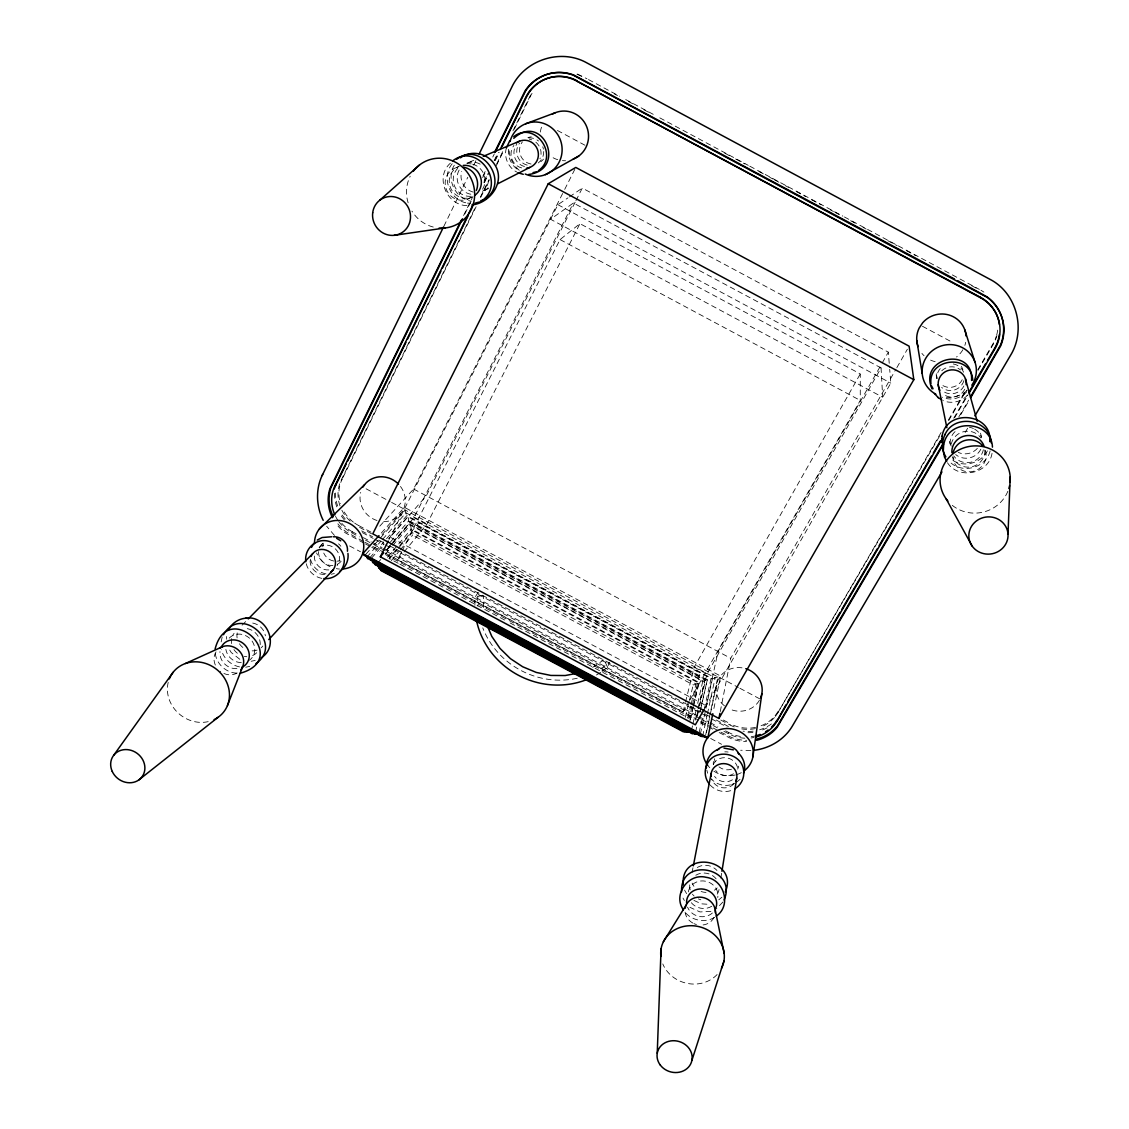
<?xml version="1.0" encoding="UTF-8"?>
<svg xmlns="http://www.w3.org/2000/svg" width="1129" height="1129" viewBox="0 0 1129 1129"><rect width="100%" height="100%" fill="white"/><g stroke="black" fill="none" stroke-linecap="round" stroke-linejoin="round"><path stroke-width="0.75" stroke-dasharray="5 3.75" d="M689.96 699.909L860.27 400.428L860.284 373.897L579.939 223.655L560.055 239.588L402.305 550.458M508.629 149.296C507.613 157.735 511.86 166.697 519.552 170.592M483.381 607.515L483.494 596.013M390.578 541.849L408.472 521.175L408.571 518.536L406.835 515.614A4.22 2.597 -78.4 0 1 406.299 514.838L405.198 510.068A4.22 2.583 -78.3 0 1 404.662 509.292L404.394 507.316L720.598 676.045L713.175 711.976M387.459 557.26L410.928 529.543L411.027 526.89L409.291 523.955L409.898 522.741L704.905 680.138L699.133 705.427M775.369 716.379A35.422 33.291 12.6 0 0 777.839 712.752L941.374 432.04M720.852 878.193L721.671 873.013M744.872 738.197A35.86 33.658 12.7 0 1 728.501 733.765L728.727 732.495L725.622 730.844M734.259 726.907A35.422 33.291 12.6 0 1 730.068 725.001L730.294 723.76L720.965 718.778M692.021 872.675L693.008 867.538M720.26 711.595L730.731 658.306L896.003 369.127M992.038 453.336C988.792 473.898 958.676 480.164 947.429 462.678M705.611 735.247L717.875 676.92L405.198 510.068L372.895 546.365M706.472 732.453L710.014 715.603M710.367 713.923L716.379 685.289M702.633 736.306L707.05 715.659M707.417 713.937L715.151 677.795L717.875 676.92A4.206 2.526 -45.8 0 0 718.806 676.934L720.598 676.045M700.389 733.963L712.427 678.67L406.835 515.614L384.904 540.593M699.105 732.707L702.083 719.159M704.327 708.998L711.016 678.529L407.767 516.715L388.559 538.688M695.577 732.001L696.706 726.949M700.488 710.127L707.304 679.841L712.427 678.67A4.22 2.54 -45.6 0 0 713.359 678.684L715.151 677.795L406.017 512.834L381.785 540.255M699.768 712.427L700.897 707.375M701.278 705.696L707.304 679.841L408.769 520.568M696.438 717.225L698.738 707.107M697.27 716.322L699.204 707.855M699.585 706.161L706.895 673.999L881.057 367.927L573.391 203.022L550.557 219.266L882.695 397.239L881.057 367.927M695.337 720.147L697.651 710.028M698.047 708.335L704.905 680.138M691.357 730.717L692.543 725.594M692.938 723.887L696.099 710.212M697.68 703.381L702.802 681.168L410.222 525.07L392.158 546.196M689.904 720.457L693.121 706.867M693.516 705.173L698.738 683.087L700.869 681.535L704.228 681.323L409.291 523.955L391.396 544.785M690.256 719.836L693.065 707.954M693.46 706.26L699.077 682.495L411.238 528.937M691.964 706.641L689.156 718.439L507.161 621.387M692.359 704.962L699.98 672.969L418.788 522.925L397.789 547.847M687.801 718.058L690.666 706.133M691.075 704.425L695.986 683.976L698.738 683.087L410.928 529.543L411.958 533.834A5.546 3.429 -78.8 0 0 412.579 535.146L693.22 684.866A5.532 3.345 -45.3 0 0 694.645 684.654L695.986 683.976L411.746 532.338L398.339 548.299M685.303 717.367L693.22 684.866M222.173 637.01L220.917 643.078M401.501 552.025L397.521 559.871L683.017 712.131L685.077 703.819M685.501 702.153L694.18 667.211L860.284 373.897M506.385 147.941C503.605 157.044 508.262 167.727 516.729 172.017M990.147 450.908C986.181 467.35 963.813 473.968 951.098 463.102M602.11 671.402A80.046 75.685 26.6 0 0 607.571 667.225L609.392 662.398A79.467 75.191 26.6 0 1 598.144 670.217M443.88 226.252L467.801 177.253M473.7 165.159L476.029 160.403M463.553 215.526L472.853 196.573M482.93 176.025L485.258 171.298M464.809 214.044L471.019 201.385M482.676 177.634L485.78 171.298M492.78 157.044L494.333 153.869M484.073 181.148L487.954 173.245M494.163 160.6L497.268 154.278M483.889 182.616L488.617 172.935M494.742 160.516L498.693 152.429M484.397 182.63L488.278 174.727M495.278 160.487L499.173 152.57M340.012 505.919A35.535 33.418 40.8 0 1 341.325 479.839L474.9 208.23M480.333 197.18L488.871 179.807M496.633 164.015L502.842 151.385M512.947 130.851L530.023 96.12A38.315 37.144 77.6 0 1 532.493 91.83M342.99 477.426L476.128 206.748M480.799 197.25L489.365 179.836M496.379 165.596L503.379 151.342M514.274 129.186L530.63 95.937A38.245 37.088 77.7 0 1 533.086 91.661M379.767 526.17L413.609 489.026L563.907 190.97M564.698 189.39L574.986 168.997M389.025 539.521L557.909 204.688L567.958 197.857M392.652 542.456L413.948 517.689L573.391 203.022M575.141 202.218L426.325 495.814L390.211 537.15L706.26 705.724L718.072 651.546L881.396 364.385M575.931 200.652L582.296 188.091L888.34 352.163L889.567 367.631M404.013 552.01L426.72 524.491L579.939 223.655M454.295 165.215C445.687 178.89 455.368 198.817 471.216 201.174M683.017 712.131L689.099 701.434M882.271 362.861L888.34 352.163M896.878 367.602L907.363 349.242M704.976 707.954L890.795 383.098L889.708 369.352M948.487 419.889L965.351 391.029M977.785 369.762L992.885 343.95A38.132 36.918 -23.1 0 0 996.23 336.47M777.839 712.752L939.751 435.865M948.642 420.637L966.438 390.211M977.996 370.439L993.125 344.571A38.203 36.989 -23 0 0 996.935 335.525M953.737 418.196L967.059 395.432M954.612 417.758L968.146 394.628M958.846 416.855L968.64 400.16M960.821 414.569L968.837 400.88M965.126 432.506L967.793 427.976M474.886 605.299A80.046 75.685 26.6 0 1 475.365 596.719L478.146 592.4A79.467 75.191 26.6 0 0 477.863 606.061M987.395 450.866C981.03 463.61 962.924 468.182 951.521 459.475M722.913 902.029L716.435 908.774M452.179 163.761C440.733 177.578 450.118 201.047 467.914 203.149M397.521 559.871L402.926 553.323M391.326 560.591L399.158 551.22M400.273 549.879L412.579 535.146M389.392 558.926L397.225 549.625M396.688 549.16L388.94 558.333L398.283 563.315M377.481 563.357L380.868 559.391M385.384 554.113L391.029 547.509M386.922 549.992L390.281 546.083M388.164 547.664L391.523 543.755M386.457 550.006L392.031 543.515M393.146 542.216L409.898 522.741M371.61 558.079L384.043 543.853M369.903 557.684L383.761 541.906M366.784 557.218L380.628 541.553M365.965 554.141L371.737 547.664M382.11 534.567L400.71 513.723M381.306 533.057L404.394 507.316M338.771 521.612A35.973 33.785 40.7 0 0 351.613 532.761L352.502 531.844L357.159 534.327M371.004 532.126L358.556 525.479L357.695 526.382L371.667 533.834M242.1 625.17L245.812 621.416M321.017 545.236L323.077 543.148M450.386 163.169C433.621 177.86 448.241 208.724 470.327 205.337M341.325 479.839L342.214 479.006A35.479 33.362 40.8 0 0 340.436 503.605M966.636 391.946C960.596 398.664 950.42 400.88 942.15 397.21M967.525 395.206C961.428 401.98 951.168 404.21 942.828 400.513M736.447 782.355L740.074 779.306M718.764 899.827L721.883 897.259M569.383 196.883L582.296 188.091M592.612 667.408L603.507 660.028M467.561 199.184L471.414 197.208A16.582 15.961 65.3 0 1 450.457 187.654A16.582 15.961 65.3 0 1 459.122 166.4L455.142 168.08M488.645 188.416L482.549 191.535A16.116 15.524 66.2 0 0 488.095 187.739M482.803 595.491L475.365 596.719M710.339 777.782C715.306 784.246 724.352 787.054 732.058 784.401M731.719 784.556L734.542 783.244M714.544 917.425C704.849 923.268 691.428 920.558 684.555 911.639M470.638 161.602L473.799 160.276M331.234 574.224L334.339 573.56M251.188 661.255L255.196 660.437M245.727 667.211L249.763 666.378M730.717 790.681C722.969 793.038 714.121 790.272 709.167 783.851M710.945 911.399L699.98 911.936L689.932 907.349M750.94 750.46L740.652 750.249M467.462 203.135L470.525 203.234M236.624 673.124C225.49 672.799 215.272 662.836 215.202 651.602M706.909 904.216L701.405 903.835L691.456 899.277M325.956 573.899C318.053 572.361 311.519 565.827 310.193 557.853M321.793 578.373C313.834 576.834 307.243 570.244 305.903 562.214M239.517 666.9C230.923 665.122 223.344 658.39 221.482 649.697M577.427 74.048L586.911 78.734M576.919 74.189L581.745 76.377M413.609 489.026L730.731 658.306M366.078 488.786L390.112 501.615M391.608 502.419L403.632 508.826M719.54 677.4L738.338 687.434M739.89 688.267L760.085 699.034M413.948 517.689L426.72 524.491M694.18 667.211L706.895 673.999M408.472 521.175L706.966 680.434M720.768 720.034L730.068 725.001M361.647 530.884L372.528 536.698M378.751 540.015L383.423 542.499M389.646 545.815L703.861 713.401M705.413 714.234L710.07 716.717M716.294 720.034L728.741 726.681M362.324 532.606L373.191 538.406M374.743 539.225L384.043 544.192M385.596 545.025L709.901 717.988M711.453 718.82L726.963 727.09M363.383 537.644L371.159 541.793M372.711 542.626L382.039 547.593M383.592 548.426L697.637 715.913M699.19 716.746L708.518 721.713M710.07 722.546L717.846 726.695M351.613 532.761L359.375 536.896M365.57 540.212L385.737 550.966M387.289 551.785L700.587 718.877M702.139 719.695L711.439 724.663M712.992 725.495L717.649 727.965M723.844 731.282L728.501 733.765M363.34 541.426L346.631 532.168A39.501 37.102 40.7 0 1 336.894 522.6M364.893 542.245L371.116 545.561M372.669 546.394L383.55 552.194M385.102 553.027L699.176 720.514M700.728 721.346L711.609 727.147M713.161 727.979L719.385 731.296M720.937 732.128L731.691 737.519A39.388 36.961 12.7 0 0 746.735 740.314M363.975 543.162L345.742 533.086A39.571 37.172 40.7 0 1 335.976 523.503M365.528 543.98L370.185 546.464M371.737 547.297L379.485 551.432M385.695 554.734L694.349 719.342M700.559 722.659L712.963 729.263M719.173 732.58L731.479 738.789A39.459 37.031 12.7 0 0 746.537 741.584M399.835 564.147L505.609 620.555M349.595 545.956L360.49 551.756M710.677 738.479L721.572 744.293M557.909 204.688L890.795 383.098M560.055 239.588L860.27 400.428M588.463 79.566L619.482 96.219M625.692 99.55L653.62 114.537M659.816 117.868L748.245 165.342M749.783 166.175L842.855 216.133M844.407 216.966L979.365 289.405M614.388 93.905L617.492 95.57M628.373 101.412L634.583 104.743M643.911 109.753L650.135 113.083M724.719 153.135L729.39 155.633M735.6 158.963L744.928 163.973M758.914 171.481L763.571 173.979M769.795 177.324L772.899 178.989M774.452 179.821L779.109 182.319M785.332 185.664L788.437 187.329M796.213 191.507L805.527 196.502M811.751 199.847L821.065 204.843M830.394 209.853L833.498 211.518M835.051 212.351L839.722 214.863M850.603 220.691L855.26 223.203M863.036 227.366L866.141 229.046M887.888 240.717L897.216 245.727M906.545 250.723L915.873 255.733M971.815 285.764L976.472 288.262M557.43 130.47L586.544 146.078M922.435 326.253L952.947 342.623M239.814 659.294L231.177 652.463L228.34 647.764M980.918 290.238L983.895 292.101M334.48 535.428L326.662 526.241M607.571 667.225L604.382 660.338M682.989 898.077L684.343 900.462M684.555 890.089L686.587 893.646M706.867 770.19L707.615 773.224M936.308 375.294L936.929 378.384A13.83 13.365 -17.1 0 1 940.245 368.59M226.59 636.516L226.675 639.24M711.75 906.248A15.002 13.689 14.9 0 1 690.948 902.24M688.323 891.882A15.002 13.689 14.9 0 1 705.442 881.199A15.002 13.689 14.9 0 1 717.776 897.555M732.481 779.772A12.913 11.996 14 0 1 714.558 776.413M713.288 764.389A12.913 11.996 14 0 1 727.104 757.912A12.913 11.996 14 0 1 737.801 768.976M759.408 700.29A23.13 21.747 13.1 0 1 729.574 709.012M724.479 705.865A23.13 21.747 13.1 0 1 718.115 679.884L721.29 675.114A23.13 21.747 13.1 0 1 745.86 668.707M719.046 889.525A14.875 13.59 14.9 0 1 716.661 894.916M700.813 899.785A14.875 13.59 14.9 0 1 698.385 898.896M694.152 896.059A14.875 13.59 14.9 0 1 692.458 894.196M690.228 889.835A14.875 13.59 14.9 0 1 689.847 883.922M695.789 875.271A14.875 13.59 14.9 0 1 716.463 879.223M717.169 887.902A14.748 13.477 14.8 0 1 714.389 890.202M706.02 892.404A14.748 13.477 14.8 0 1 699.811 890.95M693.94 886.279A14.748 13.477 14.8 0 1 692.133 883.104M697.256 867.509A14.748 13.477 14.8 0 1 716.957 870.459M733.455 773.774A12.814 11.911 13.9 0 1 715.673 770.444M713.345 764.587A12.814 11.911 13.9 0 1 713.457 761.468M724.79 751.858A12.814 11.911 13.9 0 1 728.12 752.055M738.634 766.168A12.814 11.911 13.9 0 1 737.66 769.117M714.008 917.496A15.284 13.901 15 0 1 701.688 925.103M696.438 924.524A15.284 13.901 15 0 1 693.94 923.607M692.754 923.014A15.284 13.901 15 0 1 685.049 911.907M717.113 974.539A32.035 28.959 15.3 0 1 662.794 963.94M712.399 912.994A15.143 13.802 15 0 1 687.547 907.166M733.949 783.78A13.012 12.08 14 0 1 711.82 779.631M741.316 772.645A25.233 23.511 13.8 0 1 736.898 774.536M735.346 774.974A25.233 23.511 13.8 0 1 712.173 769.907M709.774 767.734A25.233 23.511 13.8 0 1 707.7 765.293M731.507 769.23A12.715 11.84 13.8 0 1 719.032 766.887M715.221 761.779A12.715 11.84 13.8 0 1 714.474 758.744M577.244 678.233A79.467 75.191 26.6 0 1 482.76 627.865M600.67 672.376A80.046 75.685 26.6 0 1 596.253 675.086M471.188 196.263A16.427 15.806 65.6 0 1 459.447 166.796M468.436 163.705A16.427 15.806 65.6 0 1 471.216 163.903M472.585 164.199A16.427 15.806 65.6 0 1 481.744 190.349M470.835 194.23A16.272 15.665 65.9 0 1 460.406 168.08M466.884 163.169A16.272 15.665 65.9 0 1 482.535 165.737M488.547 180.88A16.272 15.665 65.9 0 1 482.478 191.394M473.206 192.085A16.116 15.524 66.2 0 1 461.719 171.326M467.11 163.592A16.116 15.524 66.2 0 1 474.589 160.628M521.64 167.911A14.098 13.647 70.7 0 1 513.893 145.443M524.449 166.499A13.985 13.534 71 0 1 516.772 144.23M529.36 139.234A13.985 13.534 71 0 1 531.688 139.827M535.852 142.183A13.985 13.534 71 0 1 539.987 158.709M527.201 165.13A13.858 13.435 71.3 0 1 519.594 143.03M528.57 137.978A13.858 13.435 71.3 0 1 538.519 140.998M542.724 146.812A13.858 13.435 71.3 0 1 543.416 149.127M543.698 151.526A13.858 13.435 71.3 0 1 538.321 162.929M531.053 164.015A13.746 13.322 71.6 0 1 522.374 141.859M527.892 137.682A13.746 13.322 71.6 0 1 531.279 136.849M543.444 159.147A13.746 13.322 71.6 0 1 540.946 161.602M565.558 160.713A24.88 24.175 75.4 0 1 562.383 160.614M557.74 159.697A24.88 24.175 75.4 0 1 551.954 157.072M540.339 132.065A24.88 24.175 75.4 0 1 542.033 125.855M433.268 227.056A35.253 33.814 63.6 0 1 411.93 211.137M408.133 202.797A35.253 33.814 63.6 0 1 410.208 176.237M471.23 197.123A16.752 16.102 65 0 1 446.392 189.517A16.752 16.102 65 0 1 459.235 167.064M519.269 170.31A27.279 26.447 71.9 0 1 509.08 147.814M337.867 520.342A35.973 33.785 40.7 0 1 335.525 516.32M754.101 737.435A35.86 33.658 12.7 0 1 751.067 737.943M358.556 525.479A35.479 33.362 40.8 0 1 354.633 523.066M353.391 522.162A35.479 33.362 40.8 0 1 342.694 509.25M997.669 330.12A38.132 36.918 -23.1 0 1 996.695 334.918M777.98 711.538A35.366 33.235 12.6 0 1 757.037 727.034M755.555 727.372A35.366 33.235 12.6 0 1 730.294 723.76M755.781 735.812A35.803 33.602 12.7 0 1 751.251 736.672M740.441 736.461A35.803 33.602 12.7 0 1 728.727 732.495M352.502 531.844A35.902 33.729 40.7 0 1 341.607 523.136M774.438 717.522A35.422 33.291 12.6 0 1 761.186 726.878M755.372 728.614A35.422 33.291 12.6 0 1 740.158 728.628M771.403 723.929A38.908 36.565 12.6 0 1 759.648 729.786M753.114 731.169A38.908 36.565 12.6 0 1 743.037 731.169M767.113 727.824A38.979 36.622 12.6 0 1 759.478 731.027M752.93 732.411A38.979 36.622 12.6 0 1 747.892 732.721M350.159 521.076A35.535 33.418 40.8 0 1 341.805 510.125M344.359 519.89A39.092 36.763 40.8 0 1 339.519 512.975M336.767 506.85A39.092 36.763 40.8 0 1 334.593 492.216M345.248 519.001A39.021 36.707 40.8 0 1 340.408 512.086M337.656 505.99A39.021 36.707 40.8 0 1 335.44 493.006M983.359 449.737A16.385 15.707 -11.9 0 1 953.765 455.961M951.267 444.205A16.385 15.707 -11.9 0 1 980.903 437.953M980.819 449.286A16.215 15.566 -12.1 0 1 955.656 454.564M950.138 443.993A16.215 15.566 -12.1 0 1 956.094 430.685M969.402 427.284A16.215 15.566 -12.1 0 1 973.41 428.512M974.652 429.147A16.215 15.566 -12.1 0 1 981.623 437.346M963.912 385.991A13.943 13.463 -16.8 0 1 942.306 390.662M941.741 370.778A13.943 13.463 -16.8 0 1 960.539 369.917M963.926 380.614A13.83 13.365 -17.1 0 1 941.642 387.445M953.299 363.947A13.83 13.365 -17.1 0 1 963.714 372.57M962.233 379.697A13.717 13.266 -17.3 0 1 940.979 384.297M937.014 378.681A13.717 13.266 -17.3 0 1 936.505 371.836M961.287 366.431A13.717 13.266 -17.3 0 1 962.882 369.522M985.222 450.4A16.709 16.004 -11.3 0 1 972.732 471.47A16.709 16.004 -11.3 0 1 952.805 457.203M977.347 448.382A16.06 15.425 -12.4 0 1 958.239 452.404M951.267 446.138A16.06 15.425 -12.4 0 1 949.291 439.76M980.466 433.169A16.06 15.425 -12.4 0 1 981.284 437.121M984.841 450.019A16.54 15.848 -11.6 0 1 952.763 456.751M1007.844 491.298A35.154 33.588 -10 0 1 952.114 505.199M965.676 342.327A24.824 24.076 -20.9 0 1 964.858 345.389M962.868 349.75A24.824 24.076 -20.9 0 1 956.517 356.99M935.151 361.661A24.824 24.076 -20.9 0 1 930.606 360.109M924.058 355.72A24.824 24.076 -20.9 0 1 921.913 353.391M964.773 389.223A14.056 13.576 -16.5 0 1 942.983 393.922M967.172 390.465A27.209 26.32 -17.6 0 1 944.07 396.999M229.201 638.139A15.058 13.76 38.3 0 1 250.694 639.353A15.058 13.76 38.3 0 1 249.438 660.183M241.296 662.624A15.058 13.76 38.3 0 1 225.871 649.415M256.706 652.717A14.931 13.647 38.3 0 1 251.682 655.921M246.828 656.697A14.931 13.647 38.3 0 1 244.316 656.443M237.344 653.254A14.931 13.647 38.3 0 1 232.616 647.199M231.544 643.586A14.931 13.647 38.3 0 1 234.07 633.313M247.265 628.641A14.931 13.647 38.3 0 1 260.164 645.238M262.831 646.028A14.79 13.548 38.4 0 1 261.194 647.736M257.073 650.106A14.79 13.548 38.4 0 1 249.763 650.614M242.848 647.467A14.79 13.548 38.4 0 1 238.177 641.47M237.104 637.885A14.79 13.548 38.4 0 1 237.471 631.873M252.713 623.053A14.79 13.548 38.4 0 1 265.4 635.839M341.113 561.254A12.856 11.967 39.4 0 1 336.047 564.853M332.914 565.516A12.856 11.967 39.4 0 1 318.646 550.994M319.436 547.932A12.856 11.967 39.4 0 1 323.275 543.077M338.517 543.853A12.856 11.967 39.4 0 1 340.859 546.253M340.041 560.534A12.758 11.883 39.5 0 1 336.936 561.198M333.704 561.028A12.758 11.883 39.5 0 1 323.741 553.083M322.795 546.775A12.758 11.883 39.5 0 1 323.571 543.741M400.485 486.458A23.187 21.832 40.3 0 1 402.714 510.731A23.187 21.832 40.3 0 1 381.376 521.443M377.015 520.511A23.187 21.832 40.3 0 1 360.715 492.385M208.202 721.643A32.162 29.114 37.9 0 1 177.281 712.173A32.162 29.114 37.9 0 1 168.348 681.845M237.175 672.997A15.34 13.971 38.2 0 1 220.183 671.275M215.329 665.066A15.34 13.971 38.2 0 1 216.076 651.814M328.821 569.919A12.955 12.052 39.3 0 1 314.441 555.285M319.098 547.311A12.955 12.052 39.3 0 1 335.708 549.23A12.955 12.052 39.3 0 1 337.077 565.615M236.935 668.636A15.199 13.858 38.2 0 1 219.972 651.588M324.658 574.379A13.054 12.137 39.3 0 1 310.179 559.645M339.504 569.03A25.304 23.61 39.5 0 1 336.287 568.649M330.077 566.702A25.304 23.61 39.5 0 1 316.557 552.928"/><path stroke-width="1.5" d="M681.606 891.839C679.743 856.036 738.239 867.608 724.07 899.996M706.415 767.918C705.625 759.676 711.129 751.632 718.961 749.106M657.233 1053.216L661.058 948.882M743.757 771.587C744.293 778.361 740.864 785.248 734.979 788.691M1008.014 534.073A19.63 18.614 -7.5 0 0 977.587 520.13A19.63 18.614 -7.5 0 0 979.746 552.321A19.63 18.614 -7.5 0 0 1008.014 534.073L1010.201 476.861M930.931 383.705C928.123 357.78 971.377 353.504 972.704 380.078M941.699 442.526L942.235 435.963M943.661 444.995L943.279 451.177L944.564 457.203L946.709 461.309M971.561 380.445C973.762 345.53 917.933 357.23 932.032 388.87M989.724 441.594C992.744 413.002 946.06 408.345 942.066 436.457M755.611 737.096A35.86 33.658 12.7 0 0 776.837 721.417L785.869 704.99M752.902 756.853L761.863 693.643M721.939 871.292L736.729 778.163M693.347 865.83L711.157 773.379M718.905 718.467L913.813 379.683L909.113 346.18L575.776 167.431L548.257 183.731L372.768 533.848L718.905 718.467L719.921 713.316M378.991 535.626L362.832 553.647L363.764 555.101A4.615 3.316 -40.2 0 0 364.808 555.44L705.258 736.969A4.601 3.359 -84 0 0 706.119 737.66L707.869 737.632L712.822 713.683M342.849 567.125C350.103 550.543 328.257 533.156 313.735 543.924M506.385 147.941L509.758 140.716M471.837 204.97C491.115 202.952 506.625 180.203 493.754 163.225C486.359 152.852 470.666 149.988 460.434 157.834M691.978 1060.131L723.915 961.118M706.839 764.686C704.002 770.895 704.891 778.53 709.167 783.851M743.503 773.28C746.481 766.083 743.63 757.432 737.731 752.606M944.874 434.834C953.963 413.172 990.204 419 991.177 442.808M725.284 891.981C739.453 859.141 679.926 848.683 683.243 884.924M945.015 434.411C941.685 441.481 941.515 450.189 945.89 456.85M943.83 444.473C948.191 417.956 991.318 420.157 992.462 447.14M227.465 705.526L242.707 666.674M443.556 226.915L322.16 475.507C315.443 489.563 316.247 506.498 323.19 520.314M479.119 154.08L511.804 87.145C524.42 60.035 560.492 48.124 586.643 62.772L989.935 279.3C1016.749 293.046 1026.275 329.851 1010.568 355.282L974.92 415.853M461.225 220.268L329.993 488.518A39.571 37.172 40.7 0 0 332.42 517.689M494.558 152.33L525.126 90.8A42.69 41.392 77.1 0 1 573.236 75.163L987.24 297.393A42.577 41.194 -22.6 0 1 1000.647 345.911L970.615 397.845M462.467 218.8L330.91 487.672A39.501 37.102 40.7 0 0 333.337 516.8M495.109 152.288L525.747 90.63A42.62 41.307 77.2 0 1 572.474 74.57M334.861 514.923A35.973 33.785 40.7 0 1 335.017 485.682L473.813 203.135M500.175 149.465L525.761 97.376A38.809 37.624 77.1 0 1 576.51 80.921L980.438 297.294A38.626 37.384 -22.6 0 1 999.447 324.573M334.24 488.956A35.902 33.729 40.7 0 1 335.92 484.835L346.024 464.273M347.591 461.112L405.89 342.44M407.442 339.279L440.86 271.242M442.427 268.081L468.069 215.865M502.278 146.248L526.368 97.193A38.725 37.553 77.2 0 1 577.032 80.766M322.16 475.507L322.682 474.434M372.429 560.661L372.669 562.538L694.829 734.316L696.198 733.469L698.385 734.146M692.966 732.396L692.246 733.652L374.63 564.302L375.28 563.004M704.101 709.478L695.351 724.79L380.304 556.795L388.221 541.087M690.256 731.973L684.527 731.691L380.459 569.566L377.114 564.994M223.5 634.71C240.435 604.227 285.016 643.191 255.888 663.654M228.75 629.799C231.826 622.883 239.193 618.424 246.63 618.127M311.505 547.396L313.876 543.331M398.509 484.143A23.187 21.832 40.3 0 0 364.512 484.736L362.903 487.093M787.647 701.956L840.047 612.426M841.825 609.392L877.346 548.694M879.124 545.66L894.224 519.862M896.003 516.828L931.524 456.13M933.302 453.096L940.415 440.945M968.837 392.398L985.702 363.566M987.48 360.532L994.593 348.381A38.626 37.384 -22.6 0 0 999.433 334.396M776.837 721.417L942.334 438.701M969.035 393.104L994.832 349.03A38.696 37.44 -22.6 0 0 980.649 297.844L980.438 297.294M942.842 444.177L777.387 725.876A39.388 36.961 12.7 0 1 756.811 739.058M970.418 397.126L1000.393 345.276A42.493 41.124 -22.6 0 0 987 296.842L957.618 280.669M942.997 444.967L777.246 727.132A39.459 37.031 12.7 0 1 756.628 740.328M342.524 567.788C339.434 574.873 331.545 579.53 323.854 578.528M941.953 471.894L792.219 726.314C784.218 739.65 769.696 748.344 754.37 750.249M663.4 941.699L686.291 904.809M707.191 764.008C714.911 747.624 742.205 752.916 743.658 770.825M113.733 755.23L173.09 672.305M380.304 556.795L383.677 552.871M268.773 639.593L332.984 570.06M248.281 618.918L312.564 553.789M513.78 138.317C542.753 111.644 567.76 169.392 528.598 174.487M481.787 200.849C507.02 183.166 477.158 141.605 452.602 160.953M485.456 198.902C510.449 181.388 480.883 140.208 456.553 159.387M538.406 170.634C559.885 155.731 534.751 120.055 513.751 136.637M319.309 529.035L364.512 484.736M313.043 544.305C307.751 548.341 304.844 555.115 305.804 561.734M335.017 485.682L335.92 484.835M379.81 200.172L419.621 164.876M716.195 916.127C731.804 905.853 724.183 879.59 706.133 877.318C688.351 872.675 672.418 894.874 683.44 909.819M138.754 779.998L218.08 717.296M261.265 657.727C280.048 646.169 267.107 614.995 245.854 618.085M340.069 571.076C345.813 567.294 348.861 560.182 347.958 553.408M705.258 736.969L700.897 736.32A4.587 3.345 -83.9 0 1 700.036 735.642L692.514 731.084M545.462 174.614L578.754 156.042M317.291 540.071L322.118 537.517L331.658 536.769M497.804 183.759L529.84 167.417M185.481 663.485L222.723 646.607M483.268 156.324L519.552 141.167M525.606 123.795L555.285 112.717M684.527 731.691L683.271 731.719A5.941 4.29 -83.7 0 1 681.972 731.042L382.378 571.316A5.955 4.234 -40.5 0 1 381.108 570.625L380.459 569.566M533.043 172.624L536.458 171.791M480.756 200.666L483.72 199.946M475.591 202.98L480.079 201.893M240.152 673.265C292.143 658.856 228.354 598.003 215.117 648.935M574.661 673.745L565.206 675.537L550.867 675.438L536.275 672.432L522.685 666.759L510.435 658.659L499.992 648.399L491.792 636.403L488.038 627.555M394.162 235.34L445.052 227.959M723.985 748.104L733.356 749.854M523.277 174.318L517.858 172.737M374.63 564.302L376.352 564.669M573.758 75.022L954.513 279.004M362.832 553.647L707.869 737.632M364.808 555.44L702.633 736.306M378.257 563.526L370.481 559.377L371.907 560.139M381.376 565.177L384.481 566.843M387.6 568.494L396.928 573.476M400.047 575.127L414.047 582.592M417.151 584.257L431.151 591.723M434.27 593.388L443.598 598.356M446.717 600.021L460.717 607.487M470.045 612.454L479.388 617.436M487.163 621.585L496.492 626.567M499.611 628.218L513.61 635.683M516.715 637.349L519.834 639M522.939 640.665L532.281 645.647M540.057 649.796L549.386 654.764M552.504 656.429L566.504 663.894M569.609 665.545L583.622 673.011M586.727 674.676L589.832 676.327M592.951 677.993L596.056 679.658M599.174 681.309L602.279 682.974M605.398 684.626L613.174 688.775M622.502 693.756L636.516 701.222M639.621 702.873L659.844 713.669M662.963 715.32L666.068 716.986M669.187 718.637L672.291 720.302M675.396 721.953L684.738 726.935M700.036 735.642L368.76 558.996A4.601 3.302 -40.3 0 1 367.715 558.672L366.784 557.218M373.007 561.889L695.196 733.681M378.85 567.167L687.462 731.719M378.511 567.816L687.095 732.354M548.257 183.731L913.813 379.683M576.51 80.921L980.649 297.844M336.64 538.307L340.746 540.833M938.086 397.464L941.699 399.821M690.623 732.185L692.246 733.652M934.473 393.569L938.326 397.704M946.074 498.75L972.168 546.097M931.439 385.666L933.062 388.771M964.801 329.837L974.92 361.957M965.436 378.808L977.178 421.272M715.292 910.397L724.197 953.511M938.199 384.693L946.864 427.722M916.762 340.45L922.195 373.445M711.058 776.526A13.012 12.08 14 0 1 726.06 763.839A13.012 12.08 14 0 1 735.741 781.155M717.268 750.122A12.715 11.84 13.8 0 1 729.136 746.297A12.715 11.84 13.8 0 1 738.93 754.158M707.7 765.293A25.233 23.511 13.8 0 1 713.034 732.806A25.233 23.511 13.8 0 1 747.92 738.239A25.233 23.511 13.8 0 1 743.983 770.952M660.86 956.475A32.035 28.959 15.3 0 1 697.581 926.344A32.035 28.959 15.3 0 1 721.502 968.287M685.162 908.266A15.284 13.901 15 0 1 701.942 897.315A15.284 13.901 15 0 1 715.32 912.839M686.644 903.609A15.143 13.802 15 0 1 704.03 889.243A15.143 13.802 15 0 1 715.349 909.141M745.86 668.707A23.13 21.747 13.1 0 1 760.664 697.736M586.854 679.559A80.046 75.685 26.6 0 1 476.551 620.738M510.012 141.52A27.279 26.447 71.9 0 1 543.741 123.456A27.279 26.447 71.9 0 1 560.45 159.161A27.279 26.447 71.9 0 1 525.225 174.021M413.369 171.171A35.253 33.814 63.6 0 1 471.414 179.299A35.253 33.814 63.6 0 1 439.125 228.03M516.433 142.917A14.098 13.647 70.7 0 1 537.404 149.268A14.098 13.647 70.7 0 1 526.382 168.249M552.42 114.085A24.88 24.175 75.4 0 1 586.177 125.502A24.88 24.175 75.4 0 1 573.25 159.104M463.186 165.413A16.582 15.961 65.3 0 1 475.055 195.176M463.483 167.191A16.752 16.102 65 0 1 476.353 190.476M776.978 720.161A35.803 33.602 12.7 0 1 771.502 727.132M768.073 730.026A35.803 33.602 12.7 0 1 765.575 731.705M760.156 734.4A35.803 33.602 12.7 0 1 755.781 735.812M939.935 390.309A14.056 13.576 -16.5 0 1 949.39 370.171A14.056 13.576 -16.5 0 1 966.128 384.65M935.814 394.176A27.209 26.32 -17.6 0 1 926.006 357.837A27.209 26.32 -17.6 0 1 963.771 348.424A27.209 26.32 -17.6 0 1 971.829 385.201M966.085 336.005A24.824 24.076 -20.9 0 0 949.221 315.076A24.824 24.076 -20.9 0 0 922.675 322.767L919.133 328.116A24.824 24.076 -20.9 0 0 918.075 346.589M947.88 501.064A35.154 33.588 -10 0 1 965.041 447.465A35.154 33.588 -10 0 1 1010.116 482.154M1009.58 485.639A35.154 33.588 -10 0 1 1008.846 488.49M953.059 453.025A16.709 16.004 -11.3 0 1 982.428 445.56M951.902 452.715A16.54 15.848 -11.6 0 1 983.994 445.969M310.969 556.541A13.054 12.137 39.3 0 1 330.331 552.406A13.054 12.137 39.3 0 1 330.684 572.234M314.511 543.571A25.304 23.61 39.5 0 1 337.627 520.441A25.304 23.61 39.5 0 1 363.637 543.896A25.304 23.61 39.5 0 1 342.708 568.988M169.322 678.924A32.162 29.114 37.9 0 1 218.391 670.88A32.162 29.114 37.9 0 1 214.087 719.61M219.435 648.3A15.34 13.971 38.2 0 1 239.009 650.671A15.34 13.971 38.2 0 1 240.858 669.836M221.34 646.917A15.199 13.858 38.2 0 1 244.668 644.715A15.199 13.858 38.2 0 1 241.747 667.422M333.281 536.783A12.758 11.883 39.5 0 1 347.45 551.234M660.352 1065.155A17.725 15.778 15.8 0 0 690.652 1064.026A17.725 15.778 15.8 0 0 672.813 1040.726A17.725 15.778 15.8 0 0 660.352 1065.155M372.697 212.774A19.687 18.77 60.8 0 0 398.932 234.183A19.687 18.77 60.8 0 0 402.982 200.92A19.687 18.77 60.8 0 0 372.697 212.774M112.251 771.446A17.796 15.862 37.3 0 0 141.774 777.161A17.796 15.862 37.3 0 0 129.299 749.896A17.796 15.862 37.3 0 0 112.251 771.446"/></g></svg>
